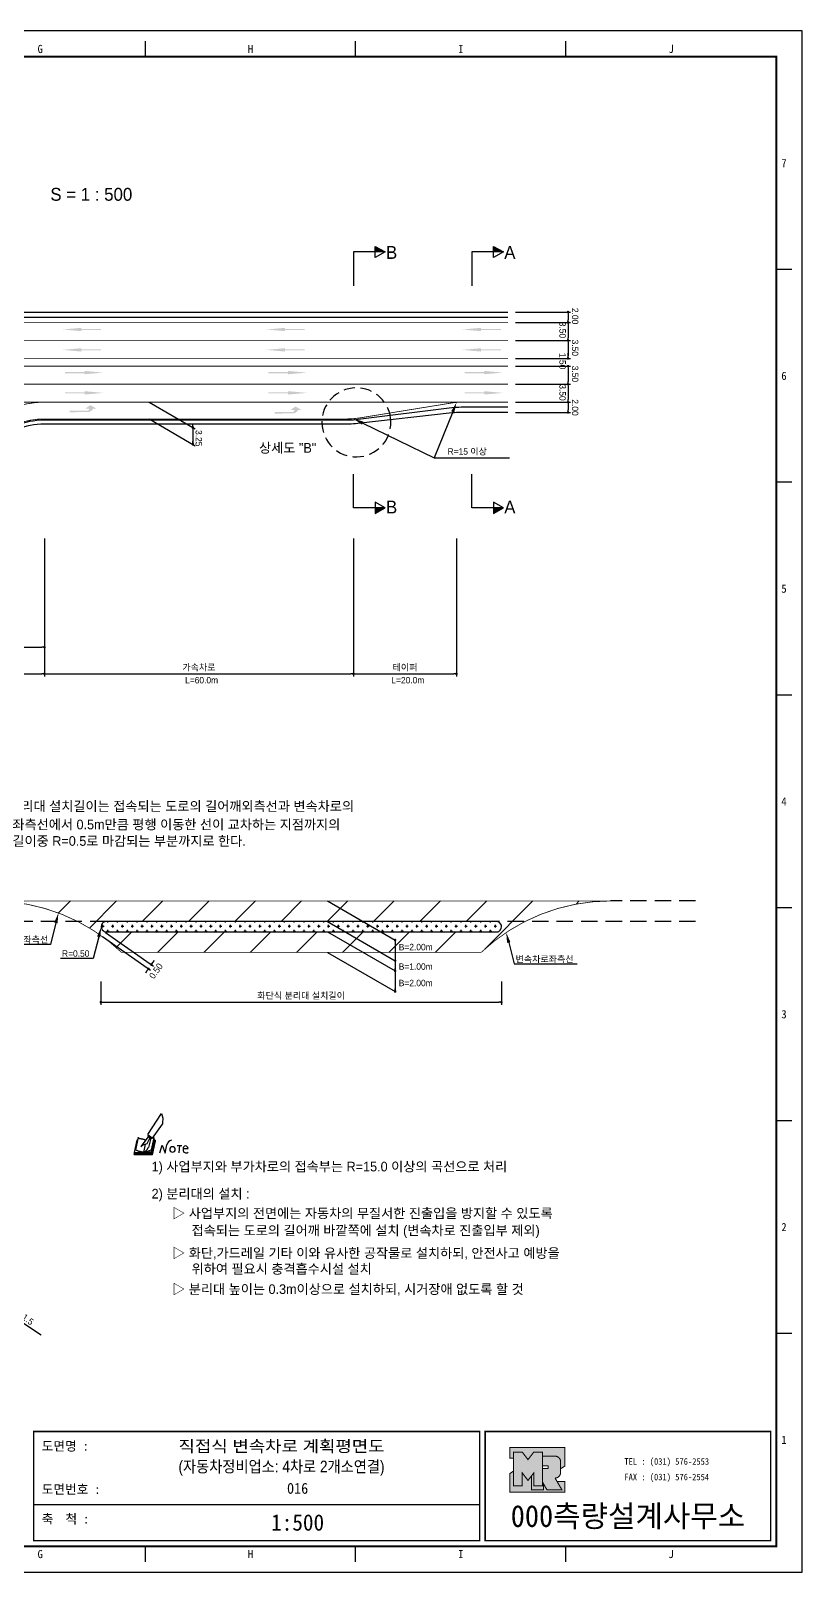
# Model space of a CAD drawing. Header units: millimetres. Extents: x 586 to 1009, y -11 to 288.
# Drawn here: x 859.2 to 1009, y -11.3 to 288.1 of the extents above; entities that cross this region are included whole.
import ezdxf
from ezdxf.enums import TextEntityAlignment as Align

# ---------------------------------------------------------------- set-up
doc = ezdxf.new("R2010")
doc.units = ezdxf.units.MM
doc.linetypes.add('HIDDEN', pattern=[9.525, 6.35, -3.175])
for name, color, linetype in [('CC-GSTR-0004', 4, 'Continuous'), ('CM-LANE-0030', 30, 'Continuous'), ('CZ-DIMT-0002', 7, 'Continuous'), ('CZ-LIN1-0007', 7, 'Continuous'), ('CZ-LIN2-0003', 3, 'Continuous'), ('CZ-LINE-0001', 7, 'Continuous'), ('CZ-TEXT-BOX0', 7, 'Continuous'), ('TITLE', 7, 'Continuous')]:
    doc.layers.add(name, color=color, linetype=linetype)
doc.styles.add('돋움', font='')
doc.styles.add('돋음체', font='')
doc.styles.get('돋움').set_extended_font_data('Dotum')
doc.styles.get('돋음체').set_extended_font_data('DotumChe')

# ---------------------------------------------------------------- blocks, each defined once
blk = doc.blocks.new('note')
for p, q in [((0.85, 3.5), (3.53, 7.57)), ((3.53, 7.57), (3.8, 6.64)), ((3.8, 6.64), (3.69, 5.72)), ((1, 3.1), (0.75, 2.77)), ((0.85, 3.5), (1.8, 2.79)), ((1, 3.4), (0.85, 3.21)), ((0.85, 3.21), (1.52, 2.71)), ((1.8, 2.79), (3.74, 5.46)), ((3.69, 5.72), (3.74, 5.46)), ((-1.24, 2.36), (-1.77, 0)), ((-1.77, 0), (1.77, 0)), ((-1.77, 0), (-1.77, -0.3)), ((-1.53, 0.52), (-1.55, 0.54)), ((-1.01, 2.9), (-1.53, 0.52)), ((-1.48, 0.48), (-1.53, 0.52)), ((-1.43, 0.44), (-1.48, 0.48)), ((-1.38, 0.41), (-1.43, 0.44)), ((-1.33, 0.4), (-1.38, 0.41)), ((-1.27, 0.37), (-1.33, 0.4)), ((-1.22, 0.35), (-1.27, 0.37)), ((-1.13, 2.36), (-1.24, 2.36)), ((-1.17, 0.33), (-1.22, 0.35)), ((-1.12, 0.32), (-1.17, 0.33)), ((-1.02, 0.25), (-1.12, 0.32)), ((-0.97, 0.22), (-1.02, 0.25)), ((-1, 2.9), (-1.01, 2.9)), ((-0.98, 2.85), (-1, 2.9)), ((-0.95, 2.8), (-0.98, 2.85)), ((-0.93, 0.21), (-0.97, 0.22)), ((-0.9, 2.75), (-0.95, 2.8)), ((-0.88, 0.19), (-0.93, 0.21)), ((-0.85, 2.72), (-0.9, 2.75)), ((-0.8, 0.18), (-0.88, 0.19)), ((-0.79, 2.69), (-0.85, 2.72)), ((-0.75, 0.17), (-0.8, 0.18)), ((-0.74, 2.68), (-0.79, 2.69)), ((-0.7, 0.16), (-0.75, 0.17)), ((-0.69, 2.65), (-0.74, 2.68)), ((-0.64, 0.15), (-0.7, 0.16)), ((-0.64, 2.65), (-0.69, 2.65)), ((-0.59, 2.63), (-0.64, 2.65)), ((-0.58, 0.14), (-0.64, 0.15)), ((-0.54, 2.62), (-0.59, 2.63)), ((-0.53, 0.13), (-0.58, 0.14)), ((-0.48, 2.61), (-0.54, 2.62)), ((-0.48, 0.12), (-0.53, 0.13)), ((-0.43, 2.61), (-0.48, 2.61)), ((-0.43, 0.11), (-0.48, 0.12)), ((0.75, 2.77), (-0.46, 1.16)), ((0.37, 2.24), (-0.46, 1.16)), ((-0.46, 1.16), (-0.08, 1.47)), ((-0.38, 2.59), (-0.43, 2.61)), ((-0.38, 0.08), (-0.43, 0.11)), ((-0.33, 2.59), (-0.38, 2.59)), ((-0.29, 0.06), (-0.38, 0.08)), ((-0.27, 2.58), (-0.33, 2.59)), ((-0.23, 0.05), (-0.29, 0.06)), ((-0.22, 2.57), (-0.27, 2.58)), ((-0.16, 0.04), (-0.23, 0.05)), ((-0.17, 2.56), (-0.22, 2.57)), ((-0.12, 2.55), (-0.17, 2.56)), ((-0.11, 0.03), (-0.16, 0.04)), ((-0.07, 2.53), (-0.12, 2.55)), ((-0.04, 0.02), (-0.11, 0.03)), ((-0.08, 1.47), (0.72, 1.75)), ((-0.01, 2.51), (-0.07, 2.53)), ((-0.05, -0.3), (-0.05, 0)), ((0, 0), (-0.04, 0.02)), ((0.04, 2.5), (-0.01, 2.51)), ((0.37, 1.63), (0, 0)), ((0, 0), (1.6, 0.53)), ((0, 0), (1.65, 0.18)), ((0, 0.01), (0.06, 0.04)), ((0, -0.3), (0, 0)), ((0.09, 2.48), (0.04, 2.5)), ((0.05, -0.3), (0.05, 0)), ((0.06, 0.04), (0.11, 0.07)), ((0.14, 2.48), (0.09, 2.48)), ((0.11, 0.07), (0.16, 0.09)), ((0.2, 2.47), (0.14, 2.48)), ((0.16, 0.09), (0.21, 0.12)), ((0.26, 2.43), (0.18, 2.46)), ((0.21, 0.12), (0.27, 0.14)), ((0.34, 2.4), (0.26, 2.43)), ((0.27, 0.14), (0.36, 0.19)), ((0.45, 2.37), (0.34, 2.4)), ((0.36, 0.19), (0.41, 0.22)), ((0.41, 0.22), (0.46, 0.27)), ((0.46, 0.27), (0.51, 0.3)), ((0.51, 0.3), (0.56, 0.34)), ((0.56, 0.34), (0.6, 0.4)), ((0.6, 0.4), (0.64, 0.45)), ((0.64, 0.45), (0.67, 0.51)), ((0.67, 0.51), (0.74, 0.58)), ((0.72, 1.75), (1.16, 2.53)), ((0.74, 0.58), (0.79, 0.63)), ((0.79, 0.63), (0.83, 0.68)), ((0.83, 0.68), (0.86, 0.73)), ((0.86, 0.73), (0.89, 0.79)), ((0.89, 0.84), (0.92, 0.89)), ((0.89, 0.79), (0.89, 0.84)), ((0.92, 0.89), (0.96, 0.95)), ((0.96, 0.95), (1.01, 0.97)), ((1.47, 2.74), (1.01, 0.97)), ((1.16, 2.53), (1.37, 2.82)), ((2.13, 2.84), (1.44, 2.63)), ((1.52, 2.71), (1.66, 2.9)), ((1.6, 0.53), (2.13, 2.84)), ((1.65, 0.18), (2.19, 2.48)), ((1.77, 0), (2.3, 2.36)), ((1.77, -0.3), (2.3, 2.07)), ((1.77, -0.38), (2.3, 1.99)), ((1.77, -0.44), (2.3, 1.93)), ((1.77, 0), (1.77, -0.3)), ((2.19, 2.48), (2.04, 2.47)), ((2.3, 2.36), (2.16, 2.36)), ((2.3, 2.36), (2.3, 2.07)), ((3.21, -0.08), (3.68, 1.4)), ((3.68, 1.4), (4.26, -0.14)), ((4.26, -0.14), (4.56, 1.44)), ((6.55, 1.34), (7.46, 1.34)), ((7.01, 1.34), (6.87, -0.11)), ((7.71, 0.77), (7.71, 0.55)), ((7.71, 0.77), (8.67, 0.77)), ((-1.77, -0.3), (1.77, -0.3)), ((-1.77, -0.43), (-1.77, -0.3)), ((-1.77, -0.37), (1.77, -0.37)), ((-1.77, -0.43), (1.77, -0.43))]:
    blk.add_line(p, q)
for centre, major_axis, start_param, end_param in [((0.4, 2.31), (0.0702, 0.0702), 3.283946, 6.425539), ((5.68, 1.23), (-0.806, 0.806), -0.591174, 0.597824), ((5.66, 0.58), (-0.378, 0.378), 3.926991, 10.210176), ((8.3, 0.49), (0.422, 0.422), 2.265602, 4.634911), ((8.19, 0.77), (-0.342, 0.342), 3.926991, 7.068583)]:
    blk.add_ellipse(centre, major_axis=major_axis, ratio=1, start_param=start_param, end_param=end_param)
blk = doc.blocks.new('_Dot')
at = {"color": 0, "linetype": 'ByBlock', "lineweight": -2}
blk.add_line((-0.5, 0), (-1, 0), dxfattribs=at)
at = {"color": 0, "linetype": 'ByBlock', "const_width": 0.5}
blk.add_lwpolyline([(-0.25, 0, 1), (0.25, 0, 1)], format="xyb", close=True, dxfattribs=at)

msp = doc.modelspace()

# ---------------------------------------------------------------- hatches: boundary and pattern name
at = {"layer": 'CM-LANE-0030'}
h = msp.add_hatch(dxfattribs=at)
h.set_pattern_fill('ANSI31', color=256, style=0)
h.set_pattern_definition([(45, (-893.903, -0.0164), (-2.245064, 2.245064), [])])
h.paths.add_polyline_path([(849.32, 210.97, -0.191871), (861.87, 215.97), (701.87, 215.97, -0.191871), (714.42, 210.97)])
h = msp.add_hatch(dxfattribs=at)
h.set_pattern_fill('ANSI31', color=256, scale=2, style=0)
h.set_pattern_definition([(45, (-428.127, 575.2014), (-4.490128, 4.490128), [])])
h.paths.add_polyline_path([(946.66, 109.09, -0.191871), (971.76, 119.09), (851.76, 119.09, -0.191871), (876.86, 109.09)])
h.paths.add_polyline_path([(873.58, 113.09, 0.002096), (873.32, 113.28, -0.732581), (873.9, 115.09), (949.63, 115.09, -0.732581), (950.2, 113.28, 0.002096), (949.95, 113.09)], flags=16)
at = {"layer": 'CZ-LIN1-0007'}
for points in [[(869.06, 230.41), (869.06, 230.19), (872.88, 230.19), (872.88, 229.98), (869.06, 229.98), (869.06, 229.76), (865.41, 230.08)], [(908.59, 230.41), (908.59, 230.19), (912.41, 230.19), (912.41, 229.98), (908.59, 229.98), (908.59, 229.76), (904.94, 230.08)], [(946.65, 230.41), (946.65, 230.19), (950.48, 230.19), (950.48, 229.98), (946.65, 229.98), (946.65, 229.76), (943, 230.08)], [(869.06, 226.45), (869.06, 226.23), (872.88, 226.23), (872.88, 226.02), (869.06, 226.02), (869.06, 225.8), (865.41, 226.13)], [(908.59, 226.45), (908.59, 226.23), (912.41, 226.23), (912.41, 226.02), (908.59, 226.02), (908.59, 225.8), (904.94, 226.13)], [(946.65, 226.45), (946.65, 226.23), (950.48, 226.23), (950.48, 226.02), (946.65, 226.02), (946.65, 225.8), (943, 226.13)], [(869.66, 222.03), (869.66, 221.82), (865.84, 221.82), (865.84, 221.6), (869.66, 221.6), (869.66, 221.39), (873.31, 221.71)], [(909.19, 222.03), (909.19, 221.82), (905.37, 221.82), (905.37, 221.6), (909.19, 221.6), (909.19, 221.39), (912.84, 221.71)], [(947.26, 222.03), (947.26, 221.82), (943.44, 221.82), (943.44, 221.6), (947.26, 221.6), (947.26, 221.39), (950.91, 221.71)], [(869.66, 218.1), (869.66, 217.88), (865.84, 217.88), (865.84, 217.67), (869.66, 217.67), (869.66, 217.45), (873.31, 217.77)], [(909.19, 218.1), (909.19, 217.88), (905.37, 217.88), (905.37, 217.67), (909.19, 217.67), (909.19, 217.45), (912.84, 217.77)], [(947.26, 218.1), (947.26, 217.88), (943.44, 217.88), (943.44, 217.67), (947.26, 217.67), (947.26, 217.45), (950.91, 217.77)], [(870.31, 214.04, 0.267976), (871.34, 214.73), (871.97, 214.73), (870.8, 215.39), (869.85, 214.74), (870.55, 214.73, -0.504994), (870.24, 214.32), (866.77, 214.3), (866.78, 214.02)], [(910.13, 213.78, 0.267976), (911.16, 214.46), (911.79, 214.46), (910.61, 215.12), (909.67, 214.47), (910.36, 214.47, -0.504994), (910.05, 214.05), (906.59, 214.03), (906.59, 213.76)]]:
    msp.add_hatch(color=256, dxfattribs=at).paths.add_polyline_path(points)
at = {"layer": 'CZ-LIN2-0003'}
h = msp.add_hatch(dxfattribs=at)
h.set_pattern_fill('CROSS', color=256, scale=0.15, style=0)
h.set_pattern_definition([(0, (-428.1269, 575.2014), (0.9525, 0.9525), [0.47625, -1.42875]), (90, (-427.8888, 574.9633), (-0.9525, 0.9525), [0.47625, -1.42875])])
h.paths.add_polyline_path([(873.9, 115.09, 0.732581), (873.32, 113.28, -0.002096), (873.58, 113.09), (949.95, 113.09, -0.002096), (950.2, 113.28, 0.732581), (949.63, 115.09)])
at = {"layer": 'CZ-LINE-0001'}
for points in [[(926.11, 246.23), (926.11, 245.14), (928.02, 245.14)], [(949.07, 246.23), (949.07, 245.14), (950.97, 245.14)], [(928.02, 195.47), (926.11, 195.47), (926.11, 194.37)], [(950.97, 195.47), (949.07, 195.47), (949.07, 194.37)]]:
    msp.add_hatch(color=256, dxfattribs=at).paths.add_polyline_path(points)
at = {"layer": 'TITLE', "ltscale": 150}
h = msp.add_hatch(color=8, dxfattribs=at)
edge = h.paths.add_edge_path()
edge.add_line((962.89, 12.95), (952.23, 12.95))
edge.add_line((952.23, 12.95), (952.23, 10.87))
edge.add_line((952.23, 10.87), (952.93, 10.87))
edge.add_line((952.93, 10.87), (952.93, 12.04))
edge.add_line((952.93, 12.04), (954.63, 12.04))
edge.add_line((954.63, 12.04), (955.75, 10.59))
edge.add_line((955.75, 10.59), (956.88, 12.04))
edge.add_line((956.88, 12.04), (958.57, 12.04))
edge.add_line((958.57, 12.04), (958.57, 11.25))
edge.add_line((958.57, 11.25), (961.01, 11.25))
edge.add_arc((961.01, 10.18), 1.07, 0, 90, ccw=False)
edge.add_line((962.08, 10.18), (962.08, 8.81))
edge.add_line((962.08, 8.81), (962.89, 9.32))
edge.add_line((962.89, 9.32), (962.89, 12.95))
h.paths.add_polyline_path([(956.44, 7.43), (955.75, 6.54), (954.63, 8), (954.63, 5.48), (952.93, 5.48), (952.93, 8.33), (952.23, 7.89), (952.23, 4.26), (962.89, 4.26), (962.89, 6.34), (961.4, 6.34), (962.35, 4.69), (959.45, 4.69), (958.75, 5.9), (958.75, 4.69), (956.44, 4.69)])
msp.add_hatch(color=5, dxfattribs=at).paths.add_polyline_path([(958.57, 12.04), (956.88, 12.04), (955.75, 10.59), (954.63, 12.04), (952.93, 12.04), (952.93, 5.48), (954.63, 5.48), (954.63, 8), (955.75, 6.54), (956.88, 8), (956.88, 5.48), (958.57, 5.48)])
h = msp.add_hatch(color=161, dxfattribs=at)
edge = h.paths.add_edge_path()
edge.add_arc((961.01, 10.18), 1.07, 360, 450)
edge.add_line((961.01, 11.25), (958.57, 11.25))
edge.add_line((958.57, 11.25), (958.57, 9.39))
edge.add_line((958.57, 9.39), (959.57, 9.39))
edge.add_arc((959.57, 9.28), 0.113, 0, 90, ccw=False)
edge.add_line((959.68, 9.28), (959.68, 8.97))
edge.add_arc((959.57, 8.97), 0.113, 270, 360, ccw=False)
edge.add_line((959.57, 8.86), (958.57, 8.86))
edge.add_line((958.57, 8.86), (958.57, 5.48))
edge.add_line((958.57, 5.48), (956.88, 5.48))
edge.add_line((956.88, 5.48), (956.88, 8))
edge.add_line((956.88, 8), (956.44, 7.43))
edge.add_line((956.44, 7.43), (956.44, 4.69))
edge.add_line((956.44, 4.69), (958.75, 4.69))
edge.add_line((958.75, 4.69), (958.75, 5.9))
edge.add_line((958.75, 5.9), (959.45, 4.69))
edge.add_line((959.45, 4.69), (962.35, 4.69))
edge.add_line((962.35, 4.69), (961.01, 7))
edge.add_arc((961.01, 8.07), 1.07, 270, 360)
edge.add_line((962.08, 8.07), (962.08, 10.18))

# ---------------------------------------------------------------- linework, layer by layer
at = {"color": 0, "linetype": 'ByBlock', "lineweight": -2}
for p, q in [((963.52, 233.22), (963.52, 232.97)), ((963.52, 231.72), (963.52, 231.97)), ((963.52, 231.22), (963.52, 230.97)), ((963.52, 228.22), (963.52, 228.47)), ((963.52, 227.72), (963.52, 227.47)), ((963.52, 224.72), (963.52, 224.97)), ((963.52, 224.72), (963.52, 224.97)), ((963.52, 222.72), (963.52, 222.47)), ((963.52, 222.72), (963.52, 222.47)), ((963.52, 219.72), (963.52, 219.97)), ((963.52, 219.22), (963.52, 218.97)), ((963.52, 216.22), (963.52, 216.47)), ((963.52, 215.72), (963.52, 215.47)), ((963.52, 214.22), (963.52, 214.47)), ((890.67, 211.31), (890.67, 211.56)), ((890.67, 210.81), (890.67, 210.56)), ((890.67, 208.06), (890.67, 208.31)), ((929.96, 111.24), (929.96, 110.99)), ((881.93, 105.7), (881.78, 105.5)), ((882.79, 106.93), (882.93, 107.14)), ((929.96, 107.24), (929.96, 106.99)), ((929.96, 105.74), (929.96, 105.99)), ((929.96, 101.74), (929.96, 101.99))]:
    msp.add_line(p, q, dxfattribs=at)
at = {"color": 0, "linetype": 'ByBlock', "const_width": 0.25}
for points in [[(963.52, 233.34, 1), (963.52, 233.59, 1)], [(963.52, 231.34, 1), (963.52, 231.59, 1)], [(963.52, 231.59, 1), (963.52, 231.34, 1)], [(963.52, 227.84, 1), (963.52, 228.09, 1)], [(963.52, 228.09, 1), (963.52, 227.84, 1)], [(963.52, 224.59, 1), (963.52, 224.34, 1)], [(963.52, 224.59, 1), (963.52, 224.34, 1)], [(963.52, 222.84, 1), (963.52, 223.09, 1)], [(963.52, 222.84, 1), (963.52, 223.09, 1)], [(963.52, 219.34, 1), (963.52, 219.59, 1)], [(963.52, 219.59, 1), (963.52, 219.34, 1)], [(963.52, 216.09, 1), (963.52, 215.84, 1)], [(963.52, 215.84, 1), (963.52, 216.09, 1)], [(963.52, 214.09, 1), (963.52, 213.84, 1)], [(890.67, 211.19, 1), (890.67, 210.94, 1)], [(890.67, 210.94, 1), (890.67, 211.19, 1)], [(890.67, 207.94, 1), (890.67, 207.69, 1)], [(929.96, 111.37, 1), (929.96, 111.62, 1)], [(882, 105.81, 1), (882.14, 106.01, 1)], [(882.72, 106.83, 1), (882.57, 106.62, 1)], [(929.96, 107.37, 1), (929.96, 107.62, 1)], [(929.96, 105.62, 1), (929.96, 105.37, 1)], [(929.96, 101.62, 1), (929.96, 101.37, 1)]]:
    msp.add_lwpolyline(points, format="xyb", close=True, dxfattribs=at)
at = {"layer": 'CC-GSTR-0004'}
for p, q in [((651.87, 233.47), (951.87, 233.47)), ((651.87, 232.47), (951.87, 232.47))]:
    msp.add_line(p, q, dxfattribs=at)
for points in [[(951.87, 214.97), (942.81, 214.97, 0.031099), (940.95, 214.85), (940.95, 214.85), (922.8, 212.58), (922.8, 212.58, -0.031099), (920.94, 212.47), (861.87, 212.47, 0.414214), (847.12, 197.72)], [(951.87, 213.97), (942.71, 213.97), (942.71, 213.97, 0.028015), (941.04, 213.87), (941.04, 213.87), (922.71, 211.81, -0.028015), (921.03, 211.72), (921.03, 211.72), (861.87, 211.72, 0.414214), (847.87, 197.72)]]:
    msp.add_lwpolyline(points, format="xyb", dxfattribs=at)
at = {"layer": 'CM-LANE-0030', "const_width": 0.15}
for points in [[(651.87, 224.47), (951.87, 224.47)], [(651.87, 222.97), (951.87, 222.97)]]:
    msp.add_lwpolyline(points, dxfattribs=at)
for points in [[(714.42, 210.97, 0.191871), (701.87, 215.97), (861.87, 215.97, 0.191871), (849.32, 210.97)], [(851.76, 119.09), (971.76, 119.09, 0.191871), (946.66, 109.09), (876.86, 109.09, 0.191871)]]:
    msp.add_lwpolyline(points, format="xyb", close=True, dxfattribs=at)
at = {"layer": 'CZ-LIN1-0007', "const_width": 0.15}
for points in [[(651.87, 231.47), (951.87, 231.47)], [(861.87, 215.97), (902.48, 215.97)]]:
    msp.add_lwpolyline(points, dxfattribs=at)
at = {"layer": 'CZ-LIN1-0007', "linetype": 'HIDDEN', "const_width": 0.15}
for points in [[(651.87, 227.97), (951.87, 227.97)], [(651.87, 219.47), (951.87, 219.47)], [(943.08, 215.97), (902.48, 215.97)]]:
    msp.add_lwpolyline(points, dxfattribs=at)
at = {"layer": 'CZ-LIN1-0007', "const_width": 0.15}
msp.add_lwpolyline([(951.87, 215.97), (943.08, 215.97, 0.040295), (940.68, 215.77), (940.68, 215.77), (923.07, 212.91), (923.07, 212.91, -0.040295), (920.66, 212.72), (920.66, 212.72), (861.87, 212.72, 0.414214), (846.87, 197.72)], format="xyb", dxfattribs=at)
at = {"layer": 'CZ-LIN2-0003'}
msp.add_line((849.03, 42.95), (861.23, 34.82), dxfattribs=at)
msp.add_lwpolyline([(949.95, 113.09, -0.002096), (950.2, 113.28, 0.732581), (949.63, 115.09), (873.9, 115.09, 0.732581), (873.32, 113.28, -0.002096), (873.58, 113.09)], format="xyb", close=True, dxfattribs=at)
at = {"layer": 'CZ-LINE-0001'}
for p, q in [((926.11, 244.04), (926.11, 246.23)), ((926.11, 246.23), (928.02, 245.14)), ((949.07, 244.04), (949.07, 246.23)), ((949.07, 246.23), (950.97, 245.14)), ((928.02, 245.14), (921.87, 245.14)), ((921.87, 245.14), (921.87, 238.59)), ((928.02, 245.14), (926.11, 244.04)), ((950.97, 245.14), (944.83, 245.14)), ((944.83, 245.14), (944.83, 238.59)), ((950.97, 245.14), (949.07, 244.04)), ((953.3, 233.47), (964.02, 233.47)), ((953.3, 231.47), (964.02, 231.47)), ((953.3, 231.47), (964.02, 231.47)), ((963.52, 232.97), (963.52, 231.97)), ((963.52, 230.97), (963.52, 228.47)), ((953.3, 227.97), (964.02, 227.97)), ((953.3, 227.97), (964.02, 227.97)), ((963.52, 227.47), (963.52, 224.97)), ((963.52, 224.97), (963.52, 225.47)), ((953.3, 224.47), (964.02, 224.47)), ((953.3, 224.47), (964.02, 224.47)), ((953.3, 222.97), (964.02, 222.97)), ((953.3, 222.97), (964.02, 222.97)), ((963.52, 222.47), (963.52, 221.97)), ((963.52, 222.47), (963.52, 219.97)), ((953.3, 219.47), (964.02, 219.47)), ((953.3, 219.47), (964.02, 219.47)), ((963.52, 218.97), (963.52, 216.47)), ((882.18, 215.97), (891.17, 210.77)), ((953.3, 215.97), (964.02, 215.97)), ((953.3, 215.97), (964.02, 215.97)), ((882.18, 212.72), (891.17, 207.52)), ((953.3, 213.97), (964.02, 213.97)), ((963.52, 215.47), (963.52, 214.47)), ((890.67, 210.56), (890.67, 207.56)), ((937.54, 205.14), (952.17, 205.14)), ((921.87, 195.47), (921.87, 202.01)), ((944.83, 195.47), (944.83, 202.01)), ((928.02, 195.47), (921.87, 195.47)), ((928.02, 195.47), (926.11, 196.56)), ((926.11, 196.56), (926.11, 194.37)), ((926.11, 194.37), (928.02, 195.47)), ((950.97, 195.47), (944.83, 195.47)), ((950.97, 195.47), (949.07, 196.56)), ((949.07, 196.56), (949.07, 194.37)), ((949.07, 194.37), (950.97, 195.47)), ((861.87, 189.47), (861.87, 162.7)), ((921.87, 189.47), (921.87, 162.7)), ((921.87, 189.47), (921.87, 162.7)), ((941.87, 189.47), (941.87, 162.7)), ((861.87, 171.75), (861.87, 162.7)), ((861.87, 171.75), (861.87, 167.87)), ((847.37, 168.37), (861.37, 168.37)), ((802.37, 163.2), (861.37, 163.2)), ((862.37, 163.2), (921.37, 163.2)), ((922.37, 163.2), (941.37, 163.2)), ((916.8, 119.09), (929.96, 111.49)), ((916.8, 115.09), (929.96, 107.49)), ((873.16, 112.17), (882.48, 105.62)), ((873.73, 112.99), (883.05, 106.44)), ((916.8, 113.09), (929.96, 105.49)), ((929.96, 111.49), (929.96, 101.49)), ((916.8, 109.09), (929.96, 101.49)), ((881.78, 105.5), (881.49, 105.09)), ((882.93, 107.14), (883.22, 107.55)), ((872.84, 103.47), (872.84, 98.93)), ((950.58, 103.47), (950.58, 98.93)), ((873.34, 99.43), (950.08, 99.43))]:
    msp.add_line(p, q, dxfattribs=at)
at = {"layer": 'CZ-LINE-0001', "linetype": 'HIDDEN', "ltscale": 0.35}
msp.add_line((929.08, 212.83), (929.08, 212.83), dxfattribs=at)
at = {"layer": 'CZ-LINE-0001', "linetype": 'HIDDEN', "ltscale": 0.5}
for p, q in [((988.29, 119.09), (971.76, 119.09)), ((873.9, 115.09), (835.24, 115.09)), ((988.29, 115.09), (949.63, 115.09))]:
    msp.add_line(p, q, dxfattribs=at)
at = {"layer": 'CZ-LINE-0001'}
for points in [[(941.13, 214.06), (937.54, 205.14)], [(923.67, 211.89), (937.54, 205.14)], [(864.1, 114.83), (863.05, 110.65), (850.82, 110.65)], [(872.41, 112.11), (871.36, 107.93), (865.02, 107.93)]]:
    msp.add_lwpolyline(points, dxfattribs=at)
at = {"layer": 'CZ-LINE-0001', "extrusion": (0, 0, -1)}
msp.add_lwpolyline([(-952.01, 111.03), (-953.06, 106.85), (-965.29, 106.85)], dxfattribs=at)
at = {"layer": 'CZ-LINE-0001', "linetype": 'HIDDEN', "ltscale": 0.35}
msp.add_arc((922.43, 212.05), 6.7, 6.7667, 6.749, dxfattribs=at)
at = {"layer": 'CZ-LINE-0001'}
for points in [[(940.82, 214.19), (941.88, 215.92), (941.44, 213.94)], [(923.52, 211.59), (921.87, 212.76), (923.81, 212.19)], [(863.78, 114.91), (864.59, 116.77), (864.43, 114.75)], [(872.09, 112.19), (872.9, 114.05), (872.73, 112.03)]]:
    msp.add_solid(points, dxfattribs=at)
at = {"layer": 'CZ-LINE-0001', "extrusion": (0, 0, -1)}
msp.add_solid([(-952.33, 111.11), (-951.52, 112.97), (-951.69, 110.95)], dxfattribs=at)
at = {"layer": 'TITLE', "color": 7, "linetype": 'Continuous'}
for p, q in [((881.47, 283.06), (881.47, 286.08)), ((922.29, 283.06), (922.29, 286.08)), ((963.12, 283.06), (963.12, 286.08)), ((1006.97, 241.73), (1003.94, 241.73)), ((1006.97, 200.4), (1003.94, 200.4)), ((1006.97, 159.07), (1003.94, 159.07)), ((1006.97, 117.74), (1003.94, 117.74)), ((1006.97, 76.41), (1003.94, 76.41)), ((1006.97, 35.08), (1003.94, 35.08)), ((881.47, -9.27), (881.47, -6.25)), ((922.29, -9.27), (922.29, -6.25)), ((963.12, -9.27), (963.12, -6.25))]:
    msp.add_line(p, q, dxfattribs=at)
at = {"layer": 'TITLE', "ltscale": 150}
msp.add_line((859.77, 1.89), (946.38, 1.89), dxfattribs=at)
at = {"layer": 'TITLE'}
msp.add_line((1004.05, -6.25), (595.19, -6.25), dxfattribs=at)
msp.add_lwpolyline([(585.62, -11.28), (1008.98, -11.28), (1008.98, 288.1), (585.62, 288.1)], close=True, dxfattribs=at)
at = {"layer": 'TITLE', "linetype": 'Continuous', "const_width": 0.403}
msp.add_lwpolyline([(595.7, -6.25), (595.7, 283.06), (1003.94, 283.06), (1003.94, -6.25)], close=True, dxfattribs=at)
at = {"layer": 'TITLE', "ltscale": 150}
for points, const_width in [([(859.77, 16.04), (946.38, 16.04), (946.38, -5.19), (859.77, -5.19)], 0.265), ([(1002.88, 16.04), (1002.88, -5.19), (947.44, -5.19), (947.44, 16.04), (1002.88, 16.04)], 0.265), ([(958.57, 12.04), (956.88, 12.04), (955.75, 10.59), (954.63, 12.04), (952.93, 12.04), (952.93, 5.48), (954.63, 5.48), (954.63, 8), (955.75, 6.54), (956.88, 8), (956.88, 5.48), (958.57, 5.48)], 0.212), ([(956.44, 7.43), (955.75, 6.54), (954.63, 8), (954.63, 5.48), (952.93, 5.48), (952.93, 8.33), (952.23, 7.89), (952.23, 4.26), (962.89, 4.26), (962.89, 6.34), (961.4, 6.34), (962.35, 4.69), (959.45, 4.69), (958.75, 5.9), (958.75, 4.69), (956.44, 4.69)], 0.212)]:
    msp.add_lwpolyline(points, close=True, dxfattribs=dict(at, const_width=const_width))
at = {"layer": 'TITLE', "ltscale": 150, "const_width": 0.212}
for points in [[(962.89, 12.95), (952.23, 12.95), (952.23, 10.87), (952.93, 10.87), (952.93, 12.04), (954.63, 12.04), (955.75, 10.59), (956.88, 12.04), (958.57, 12.04), (958.57, 11.25), (961.01, 11.25, -0.414214), (962.08, 10.18), (962.08, 8.81), (962.89, 9.32)], [(962.08, 10.18, 0.414214), (961.01, 11.25), (958.57, 11.25), (958.57, 9.39), (959.57, 9.39, -0.414214), (959.68, 9.28), (959.68, 8.97, -0.414214), (959.57, 8.86), (958.57, 8.86), (958.57, 5.48), (956.88, 5.48), (956.88, 8), (956.44, 7.43), (956.44, 4.69), (958.75, 4.69), (958.75, 5.9), (959.45, 4.69), (962.35, 4.69), (961.01, 7, 0.414214), (962.08, 8.07)]]:
    msp.add_lwpolyline(points, format="xyb", close=True, dxfattribs=at)

# ---------------------------------------------------------------- block references
at = {"layer": 'CZ-LINE-0001', "xscale": 0.5, "yscale": 0.5, "zscale": 0.5}
for p in [(861.87, 168.37), (861.87, 163.2), (921.87, 163.2), (941.87, 163.2), (950.58, 99.43)]:
    msp.add_blockref('_Dot', p, dxfattribs=at)
at = {"layer": 'CZ-LINE-0001', "xscale": 0.5, "yscale": 0.5, "zscale": 0.5, "rotation": 180}
for p in [(861.87, 163.2), (921.87, 163.2), (872.84, 99.43)]:
    msp.add_blockref('_Dot', p, dxfattribs=at)
at = {"layer": 'CZ-TEXT-BOX0'}
msp.add_blockref('note', (881.08, 70.25), dxfattribs=at)

# ---------------------------------------------------------------- texts
at = {"layer": 'CZ-DIMT-0002', "style": '돋움'}
for s, height, p in [('B', 2.5, (929.27, 245.05)), ('A', 2.5, (952.23, 245.05)), ('상세도 "B"', 1.875, (909.1, 207.09)), ('R=15 이상', 1.25, (943.96, 206.39)), ('B', 2.5, (929.27, 195.6)), ('A', 2.5, (952.23, 195.6)), ('L=60.0m', 1.25, (892.39, 161.97)), ('L=20.0m', 1.25, (932.43, 161.97))]:
    msp.add_text(s, height=height, dxfattribs=at).set_placement(p, align=Align.MIDDLE_CENTER)
for s, p in [('2.00', (964.28, 234.28)), ('3.50', (961.85, 231.59)), ('3.50', (964.28, 228.12)), ('1.50', (961.85, 225.53)), ('3.50', (964.28, 223.05)), ('3.50', (961.85, 219.44)), ('2.00', (964.28, 216.52))]:
    msp.add_text(s, height=1.25, rotation=270, dxfattribs=at).set_placement(p)
for s, p in [('○ 분리대 설치길이는 접속되는 도로의 길어깨외측선과 변속차로의', (851.81, 137.49)), ('좌측선에서 0.5m만큼 평행 이동한 선이 교차하는 지점까지의', (855.66, 133.94)), ('길이중 R=0.5로 마감되는 부분까지로 한다.', (855.66, 130.74)), ('1) 사업부지와 부가차로의 접속부는 R=15.0 이상의 곡선으로 처리', (882.68, 67.5)), ('2) 분리대의 설치 :', (882.68, 62.23)), ('▷ 사업부지의 전면에는 자동차의 무질서한 진출입을 방지할 수 있도록', (886.66, 58.43)), ('접속되는 도로의 길어깨 바깥쪽에 설치 (변속차로 진출입부 제외)', (890.45, 55.1)), ('▷ 화단,가드레일 기타 이와 유사한 공작물로 설치하되, 안전사고 예방을', (886.66, 50.7)), ('위하여 필요시 충격흡수시설 설치', (890.45, 47.63)), ('▷ 분리대 높이는 0.3m이상으로 설치하되, 시거장애 없도록 할 것', (886.66, 43.69))]:
    msp.add_text(s, height=1.875, dxfattribs=at).set_placement(p, align=Align.MIDDLE_LEFT)
for s, p in [('변속차로좌측선', (851.35, 110.96)), ('B=2.00m', (930.66, 109.51)), ('R=0.50', (865.29, 108.24)), ('변속차로좌측선', (953.34, 107.16)), ('B=1.00m', (930.66, 105.72)), ('B=2.00m', (930.66, 102.53))]:
    msp.add_text(s, height=1.25, dxfattribs=at).set_placement(p)
msp.add_text('1 : 1.5', height=1.25, rotation=323.8881, dxfattribs=at).set_placement((857.75, 38.46), align=Align.MIDDLE_CENTER)
at = {"layer": 'CZ-DIMT-0002', "char_height": 1.25, "attachment_point": 5, "style": '돋움'}
for s, insert, rotation in [('3.25', (891.83, 208.96), 270), ('\\A1;0.50', (883.53, 105.49), 54.9032)]:
    msp.add_mtext(s, dxfattribs=dict(at, insert=insert, rotation=rotation))
at = {"layer": 'CZ-LINE-0001', "char_height": 1.25, "attachment_point": 5, "style": '돋움'}
for s, insert in [('\\A1;가속차로', (891.87, 164.4)), ('\\A1;테이퍼', (931.87, 164.39)), ('\\A1;화단식 분리대 설치길이', (911.71, 100.63))]:
    msp.add_mtext(s, dxfattribs=dict(at, insert=insert))
at = {"layer": 'TITLE', "color": 3, "linetype": 'Continuous', "style": '돋음체'}
for s, p in [('G', (861.06, 284.57)), ('H', (901.88, 284.57)), ('I', (942.7, 284.57)), ('J', (983.53, 284.57)), ('7', (1005.45, 262.4)), ('6', (1005.45, 221.07)), ('5', (1005.45, 179.74)), ('4', (1005.45, 138.41)), ('3', (1005.45, 97.08)), ('2', (1005.45, 55.75)), ('1', (1005.45, 14.42)), ('G', (861.06, -7.76)), ('H', (901.88, -7.76)), ('I', (942.7, -7.76)), ('J', (983.53, -7.76))]:
    msp.add_text(s, height=1.59, dxfattribs=at).set_placement(p, align=Align.MIDDLE)
at = {"layer": 'TITLE', "style": '돋움'}
msp.add_text('S = 1 : 500', height=2.5, dxfattribs=at).set_placement((863.02, 256.34), align=Align.MIDDLE_LEFT)
at = {"layer": 'TITLE', "style": '돋음체'}
for s, p in [('도면명 :', (861.36, 12.32)), ('도면번호 :', (861.36, 3.93)), ('축  척 :', (861.36, -1.83))]:
    msp.add_text(s, height=1.804, dxfattribs=at).set_placement(p)
at = {"layer": 'TITLE', "style": '돋움'}
for s, width, p, p2 in [('직접식 변속차로 계획평면도', 1.010039, (887.9, 12.07), (927.9, 12.07)), ('(자동차정비업소: 4차로 2개소연결)', 0.803522, (887.9, 8.12), (927.9, 8.12))]:
    msp.add_text(s, height=2.25, dxfattribs=dict(at, width=width)).set_placement(p, p2, align=Align.FIT)
at = {"layer": 'TITLE', "color": 180, "style": '돋음체'}
for s, p in [('TEL : (031) 576-2553', (974.46, 9.59)), ('FAX : (031) 576-2554', (974.46, 6.57))]:
    msp.add_text(s, height=1.2733, dxfattribs=at).set_placement(p)
at = {"layer": 'TITLE', "linetype": 'Continuous', "style": '돋음체'}
for s, height, p in [('016', 2.122, (911.03, 4.99)), ('1:500', 3.183, (911.03, -1.65))]:
    msp.add_text(s, height=height, dxfattribs=at).set_placement(p, align=Align.MIDDLE)
at = {"layer": 'TITLE', "color": 180, "style": '돋음체'}
msp.add_text('000측량설계사무소', height=4.244, dxfattribs=at).set_placement((975.16, -2.5), align=Align.CENTER)

doc.saveas('drawing.dxf')
